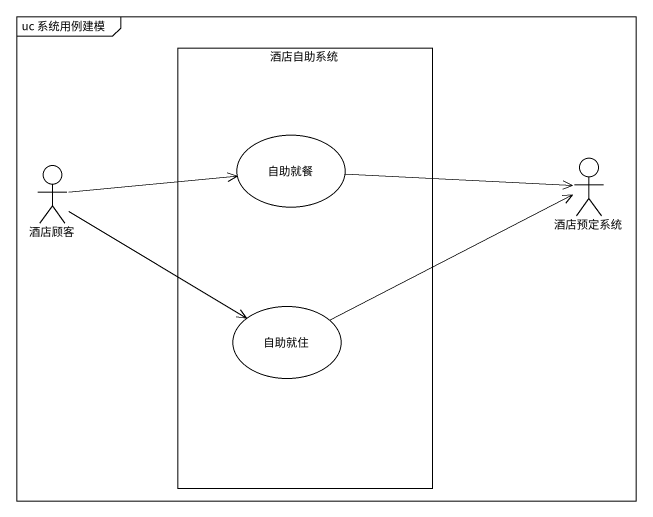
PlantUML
@startuml
mainframe uc 系统用例建模
rectangle 酒店自助系统 {
  usecase 自助就餐
  usecase 自助就住
}
actor 酒店预定系统
actor 酒店顾客
自助就餐 -right-> 酒店预定系统
酒店顾客 -right-> 自助就餐
酒店顾客 -right-> 自助就住
自助就住 -right-> 酒店预定系统
@enduml
